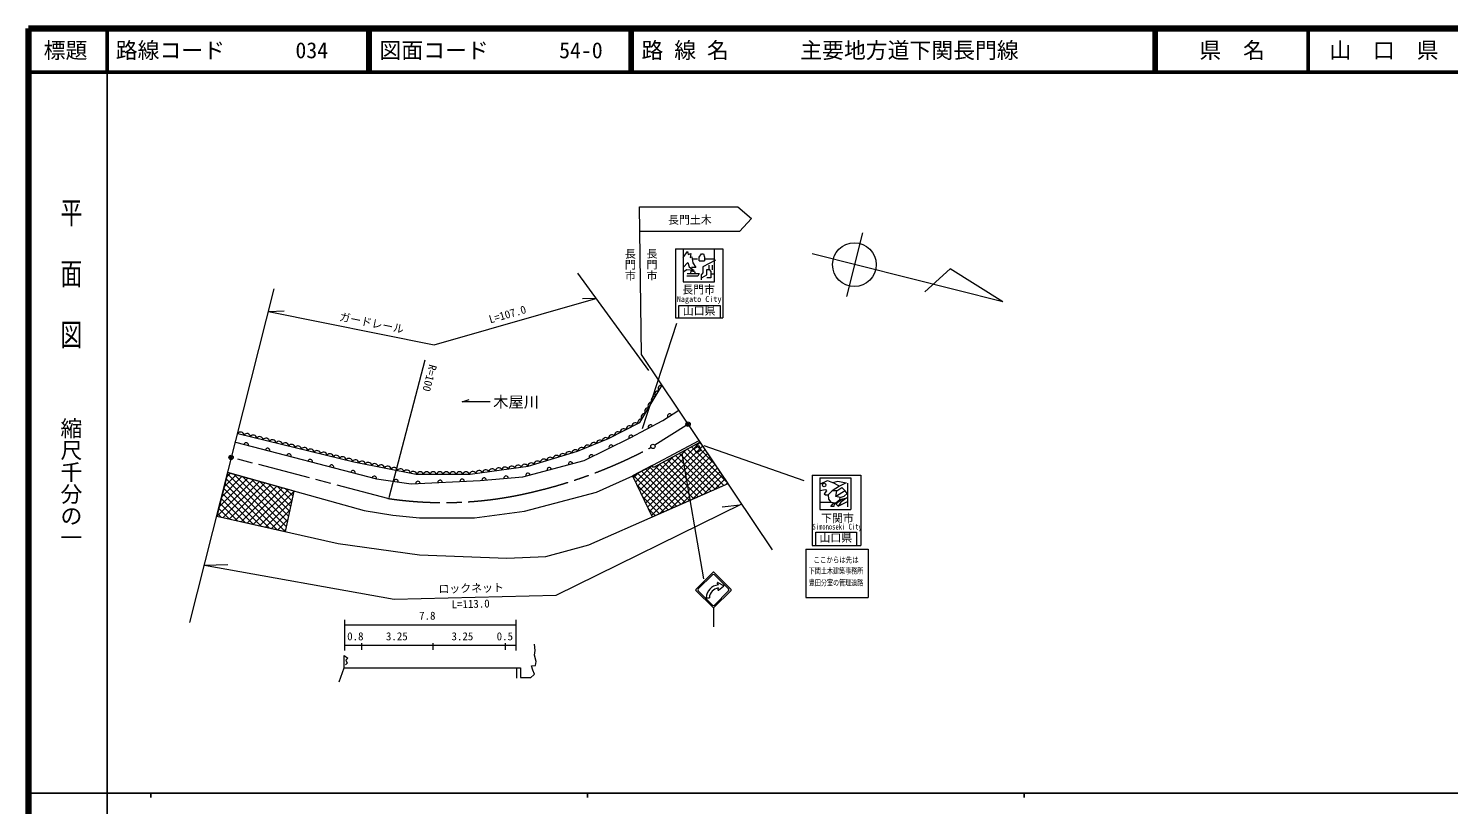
# Model space of a CAD drawing. Units: millimetres, scale not verified, with parts at other scales. Extents: x 40000 to 680000, y 20000 to 380000.
# Drawn here: x 40000 to 365183, y 202409 to 380000 of the extents above; entities that cross this region are included whole.
import ezdxf
from ezdxf.enums import TextEntityAlignment as Align

# ---------------------------------------------------------------- set-up
doc = ezdxf.new("R2010")
doc.units = ezdxf.units.MM
doc.header["$LTSCALE"] = 1000
doc.header["$PDMODE"] = 32
doc.header["$PDSIZE"] = 500
doc.linetypes.add('CHAIN', pattern=[18.5, 12, -1.5, 3.5, -1.5])
for name, color, linetype, lineweight in [('M-BGD', 7, 'Continuous', 13), ('M-BMK', 2, 'CHAIN', 13), ('M-STR-HTXT', 7, 'Continuous', 13), ('M-TTL', 2, 'Continuous', 140), ('M-TTL-BAND', 7, 'Continuous', 25), ('M-TTL-LINE', 7, 'Continuous', 50)]:
    doc.layers.add(name, color=color, linetype=linetype, lineweight=lineweight)
doc.layers.add('M-OTRS', color=6, linetype='Continuous')
doc.layers.add('M-TTL-TXT', color=7, linetype='Continuous')
doc.styles.add('@ＭＳ ゴシック', font='')
doc.styles.add('ＭＳ ゴシック', font='')
doc.styles.get('@ＭＳ ゴシック').set_extended_font_data('@MS Gothic')
doc.styles.get('ＭＳ ゴシック').set_extended_font_data('MS Gothic')

msp = doc.modelspace()

# ---------------------------------------------------------------- hatches: boundary and pattern name
at = {"layer": 'M-BGD'}
h = msp.add_hatch(dxfattribs=at)
h.set_pattern_fill('USER', color=256, style=0, pattern_type=2)
h.set_pattern_definition([(315, (200230, 275850), (707.107, 707.107), [])])
h.paths.add_polyline_path([(200230, 275850), (193837, 285366), (183108, 279502), (182804, 279991), (178332, 277605), (182807, 268211)])
h = msp.add_hatch(dxfattribs=at)
h.set_pattern_fill('USER', color=256, style=0, pattern_type=2)
h.set_pattern_definition([(45, (193837, 285366), (-707.107, 707.107), [])])
h.paths.add_polyline_path([(193837, 285366), (183108, 279502), (182804, 279991), (178332, 277605), (182807, 268211), (200230, 275850)])
h = msp.add_hatch(dxfattribs=at)
h.set_pattern_fill('USER', color=256, style=0, pattern_type=2)
h.set_pattern_definition([(45, (100852, 274142), (-848.53, 848.53), [])])
h.paths.add_polyline_path([(100852, 274142), (85664, 278368), (83154, 268437), (98889, 264867)])
h = msp.add_hatch(dxfattribs=at)
h.set_pattern_fill('USER', color=256, style=0, pattern_type=2)
h.set_pattern_definition([(315, (100852, 274142), (707.107, 707.107), [])])
h.paths.add_polyline_path([(100852, 274142), (85664, 278368), (83154, 268437), (98889, 264867)])

# ---------------------------------------------------------------- linework, layer by layer
for p, q in [((230959, 333228), (227304, 318680)), ((189889, 327590), (190909, 328993)), ((190909, 328993), (191050, 328306)), ((191050, 328306), (191702, 328535)), ((191702, 328535), (191525, 327548)), ((193596, 327677), (194151, 328447)), ((194151, 328447), (194565, 328438)), ((194565, 328438), (194821, 327663)), ((189889, 325331), (190997, 326438)), ((190997, 326438), (191332, 325433)), ((191332, 325433), (192459, 324605)), ((191525, 327548), (191913, 327724)), ((192812, 325292), (191843, 325328)), ((191913, 327724), (192142, 326350)), ((192036, 327257), (193236, 327257)), ((192142, 326350), (192812, 325292)), ((193596, 326799), (193596, 327677)), ((193596, 326799), (194821, 326799)), ((197305, 326975), (194424, 325416)), ((194424, 325416), (194424, 324094)), ((194821, 327663), (194821, 326799)), ((195032, 327266), (197128, 327266)), ((195889, 324865), (195889, 325811)), ((196530, 325830), (196530, 324727)), ((263125, 317413), (219433, 328391)), ((190732, 324764), (189889, 324222)), ((192459, 324605), (190732, 324764)), ((193252, 323284), (190785, 323336)), ((190838, 323936), (193552, 323918)), ((191706, 323930), (191746, 324543)), ((191746, 324543), (192521, 324420)), ((192521, 324420), (192695, 323923)), ((193552, 323918), (193252, 323284)), ((194424, 324094), (194037, 323636)), ((194037, 323636), (194037, 322444)), ((194266, 323010), (195341, 323654)), ((195341, 323654), (195341, 324865)), ((195341, 324865), (195889, 324865)), ((196274, 322925), (195358, 322925)), ((195889, 324865), (196274, 324367)), ((196274, 324367), (196274, 323856)), ((196274, 323856), (197128, 323856)), ((196274, 323856), (196274, 322925)), ((251048, 324994), (245270, 319754)), ((263125, 317413), (251048, 324994)), ((77000, 244091), (96299, 320441)), ((210401, 260714), (180396, 305368)), ((179976, 289809), (185113, 298349)), ((139333, 294528), (140956, 295057)), ((145710, 294528), (139333, 294528)), ((172862, 286147), (179976, 289809)), ((177766, 286310), (185232, 290324)), ((185232, 290324), (188956, 292630)), ((87928, 287324), (114543, 280864)), ((167271, 281168), (177766, 286310)), ((87430, 285356), (119729, 276942)), ((154409, 279878), (165748, 283259)), ((165748, 283259), (172862, 286147)), ((178389, 277635), (193583, 285743)), ((193837, 285366), (183108, 279502)), ((193585, 284503), (192423, 283816)), ((192423, 283816), (192933, 282865)), ((192933, 282865), (194078, 283569)), ((194078, 283569), (193585, 284503)), ((114543, 280864), (128771, 278047)), ((141167, 278047), (154409, 279878)), ((153185, 277435), (167271, 281168)), ((183108, 279502), (182804, 279991)), ((85664, 278368), (116901, 269676)), ((119729, 276942), (127617, 275815)), ((127617, 275815), (143465, 276590)), ((128771, 278047), (141167, 278047)), ((143465, 276590), (153185, 277435)), ((170078, 273902), (178389, 277635)), ((221215, 275754), (223007, 276594)), ((223007, 276594), (224152, 276101)), ((224152, 276101), (225316, 276418)), ((225316, 276418), (227236, 275995)), ((153596, 269535), (170078, 273902)), ((168317, 261858), (200230, 275850)), ((221215, 274238), (222478, 274479)), ((222760, 274162), (222196, 273493)), ((222196, 273493), (222549, 273263)), ((222478, 274479), (222760, 274162)), ((222549, 273263), (223113, 273281)), ((224029, 274215), (223113, 273281)), ((223113, 273281), (223183, 272277)), ((225686, 275272), (224029, 274215)), ((225069, 274215), (224029, 274215)), ((225686, 275272), (224152, 276101)), ((224893, 272876), (225069, 274215)), ((227007, 274215), (224893, 272876)), ((225069, 274215), (226250, 274973)), ((227236, 275995), (225686, 275272)), ((226250, 274973), (227007, 274215)), ((226813, 272946), (227465, 273616)), ((227465, 273616), (227007, 274215)), ((227554, 275924), (227554, 270514)), ((221215, 271589), (223747, 271589)), ((223183, 272277), (223747, 271589)), ((223712, 270585), (224258, 271290)), ((224417, 270620), (223712, 270585)), ((223747, 271589), (224857, 271448)), ((224258, 271290), (224945, 271325)), ((224523, 271184), (224417, 270620)), ((224875, 271219), (224523, 271184)), ((224857, 271448), (225809, 272224)), ((225404, 270726), (224875, 271219)), ((225879, 272664), (224893, 272876)), ((224945, 271325), (226020, 272136)), ((225404, 270726), (227554, 271792)), ((225985, 271589), (225404, 270726)), ((225809, 272224), (225879, 272664)), ((225809, 272224), (227413, 272629)), ((225879, 272664), (226813, 272946)), ((227413, 272629), (225985, 271589)), ((226602, 272241), (225985, 271589)), ((226020, 272136), (226602, 272241)), ((83154, 268437), (110914, 262140)), ((116901, 269676), (123451, 268620)), ((123451, 268620), (129579, 267986)), ((129579, 267986), (142116, 267986)), ((142116, 267986), (153596, 269535)), ((110914, 262140), (129579, 259534)), ((158456, 259182), (168317, 261858)), ((129579, 259534), (149511, 258759)), ((149511, 258759), (158456, 259182)), ((156026, 237629), (155885, 239108)), ((155885, 236608), (156026, 237629)), ((112322, 233667), (112322, 236487)), ((112322, 236487), (113115, 235886)), ((112991, 234777), (112586, 234407)), ((113115, 235886), (112692, 235428)), ((112692, 235428), (112991, 234777)), ((155181, 234178), (156132, 234248)), ((155498, 233192), (155181, 234178)), ((156273, 235129), (155885, 236608)), ((156132, 234248), (156273, 235129)), ((111178, 230462), (112322, 233667)), ((112322, 233667), (152646, 233667)), ((151730, 233667), (151730, 231323)), ((152646, 233667), (152646, 231465)), ((152646, 231465), (155041, 231465)), ((155041, 231465), (155709, 232100)), ((155885, 232276), (155498, 233192)), ((155709, 232100), (155885, 232276))]:
    msp.add_line(p, q, dxfattribs=at)
for points in [[(200230, 275850), (193837, 285366), (183108, 279502), (182804, 279991), (178332, 277605), (182807, 268211)], [(193837, 285366), (183108, 279502), (182804, 279991), (178332, 277605), (182807, 268211), (200230, 275850)], [(100852, 274142), (85664, 278368), (83154, 268437), (98889, 264867)], [(100852, 274142), (85664, 278368), (83154, 268437), (98889, 264867)]]:
    msp.add_lwpolyline(points, close=True, dxfattribs=at)
for centre, radius in [((229131, 325954), 5000), ((222214, 275537), 400)]:
    msp.add_circle(centre, radius, dxfattribs=at)
for centre, radius, start, end in [((184220, 296257), 814, 81.65993, 216.28594), ((184995, 297544), 814, 81.65993, 216.28594), ((181898, 292396), 814, 81.65993, 216.28594), ((182672, 293683), 814, 81.65993, 216.28594), ((183446, 294970), 814, 81.65993, 216.28594), ((178965, 288936), 814, 49.92873, 184.55475), ((180418, 289690), 939, 86.98474, 188.0346), ((181124, 291109), 814, 81.65993, 216.28594), ((186811, 291296), 505, 32.34795, 211.17101), ((88584, 286842), 814, 9.04408, 143.67009), ((90043, 286488), 814, 9.04408, 143.67009), ((91503, 286134), 814, 9.04408, 143.67009), ((92962, 285779), 814, 9.04408, 143.67009), ((94422, 285425), 814, 9.04408, 143.67009), ((172233, 285552), 814, 44.78122, 179.40724), ((173628, 286175), 820, 50.67579, 183.42559), ((174959, 286873), 814, 49.92873, 184.55475), ((176294, 287561), 814, 49.92873, 184.55475), ((177630, 288248), 814, 49.92873, 184.55475), ((177969, 286413), 505, 28.85868, 206.48762), ((182418, 288805), 505, 28.85698, 207.68004), ((89873, 284714), 505, 345.9872, 164.81026), ((94762, 283441), 505, 345.9872, 164.81026), ((95881, 285071), 814, 9.04408, 143.67009), ((97341, 284716), 814, 9.04408, 143.67009), ((98800, 284362), 814, 9.04408, 143.67009), ((100260, 284008), 814, 9.04408, 143.67009), ((101719, 283654), 814, 9.04408, 143.67009), ((103179, 283299), 814, 9.04408, 143.67009), ((104638, 282945), 814, 9.04408, 143.67009), ((106098, 282591), 814, 9.04408, 143.67009), ((107557, 282237), 814, 9.04408, 143.67009), ((163787, 282346), 814, 39.28824, 173.91425), ((165232, 282762), 822, 40.98459, 173.03784), ((166666, 283293), 814, 44.78122, 179.40724), ((168058, 283858), 814, 44.78122, 179.40724), ((169449, 284423), 814, 44.78122, 179.40724), ((170841, 284987), 814, 44.78122, 179.40724), ((173436, 284182), 505, 26.69022, 205.51328), ((99650, 282167), 505, 345.9872, 164.81026), ((104539, 280894), 505, 345.9872, 164.81026), ((109017, 281882), 814, 9.04408, 143.67009), ((109427, 279620), 505, 345.9872, 164.81026), ((110477, 281528), 814, 9.04408, 143.67009), ((111936, 281174), 814, 9.04408, 143.67009), ((113396, 280820), 814, 9.04408, 143.67009), ((114867, 280471), 820, 11.9789, 144.46902), ((116345, 280187), 814, 11.48619, 146.11221), ((117818, 279896), 814, 11.48619, 146.11221), ((119292, 279604), 814, 11.48619, 146.11221), ((120765, 279312), 814, 11.48619, 146.11221), ((122238, 279020), 814, 11.48619, 146.11221), ((150663, 279043), 814, 30.56093, 165.18695), ((152151, 279249), 814, 30.56093, 165.18695), ((153638, 279455), 814, 30.56093, 165.18695), ((155154, 279753), 823, 40.4535, 171.93835), ((156590, 280201), 814, 39.28824, 173.91425), ((158029, 280630), 814, 39.28824, 173.91425), ((159469, 281059), 814, 39.28824, 173.91425), ((160908, 281488), 814, 39.28824, 173.91425), ((162347, 281917), 814, 39.28824, 173.91425), ((164140, 280333), 505, 15.4307, 194.25376), ((168900, 281960), 505, 26.69022, 205.51328), ((114316, 278347), 505, 345.9872, 164.81026), ((119204, 277073), 505, 345.9872, 164.81026), ((123712, 278729), 814, 11.48619, 146.11221), ((124193, 276299), 505, 352.45837, 171.28143), ((125185, 278437), 814, 11.48619, 146.11221), ((126658, 278145), 814, 11.48619, 146.11221), ((128132, 277824), 831, 15.54006, 144.45526), ((129683, 277733), 814, 22.68699, 157.31301), ((131185, 277733), 814, 22.68699, 157.31301), ((132687, 277733), 814, 22.68699, 157.31301), ((134189, 277733), 814, 22.68699, 157.31301), ((134255, 276134), 505, 3.38737, 182.21043), ((135691, 277733), 814, 22.68699, 157.31301), ((137193, 277733), 814, 22.68699, 157.31301), ((138695, 277733), 814, 22.68699, 157.31301), ((139301, 276381), 505, 3.38737, 182.21043), ((140196, 277733), 814, 22.68699, 157.31301), ((141734, 277784), 829, 31.91209, 161.53739), ((143224, 278014), 814, 30.56093, 165.18695), ((144344, 276661), 505, 5.55821, 184.38127), ((144712, 278220), 814, 30.56093, 165.18695), ((146200, 278426), 814, 30.56093, 165.18695), ((147687, 278632), 814, 30.56093, 165.18695), ((149175, 278837), 814, 30.56093, 165.18695), ((149377, 277099), 505, 5.55821, 184.38127), ((154374, 277745), 505, 15.4307, 194.25376), ((159257, 279039), 505, 15.4307, 194.25376), ((129209, 275888), 505, 3.38737, 182.21043)]:
    msp.add_arc(centre, radius, start, end, dxfattribs=at)
at = {"layer": 'M-BMK'}
for p, q in [((190628, 289181), (183416, 284629)), ((122280, 272458), (86886, 281727))]:
    msp.add_line(p, q, dxfattribs=at)
at = {"layer": 'M-BMK', "linetype": 'Continuous'}
for centre in [(191050, 289448), (182994, 284362), (86403, 281854)]:
    msp.add_circle(centre, 500, dxfattribs=at)
at = {"layer": 'M-BMK'}
for centre, radius, start, end in [((129946, 382819), 111838, 281.33765, 298.05914), ((135074, 358370), 86859, 261.52979, 281.19159)]:
    msp.add_arc(centre, radius, start, end, dxfattribs=at)
at = {"layer": 'M-OTRS'}
for p in [(191050, 289448), (86403, 281854)]:
    msp.add_point(p, dxfattribs=at)
at = {"layer": 'M-STR-HTXT'}
for p, q in [((180396, 305368), (179905, 339148)), ((179905, 339148), (202448, 339148)), ((202448, 339148), (205543, 336542)), ((205543, 336542), (202796, 333513)), ((202796, 333513), (179987, 333513)), ((188181, 329569), (198999, 329569)), ((188181, 329569), (188181, 313781)), ((189889, 329569), (189889, 322028)), ((197128, 322028), (197128, 329569)), ((198999, 329569), (198999, 313781)), ((165746, 323963), (181946, 301706)), ((189889, 322028), (197128, 322028)), ((132924, 307622), (169918, 318231)), ((169918, 318231), (166838, 318152)), ((188921, 313781), (188921, 316623)), ((188921, 316623), (198419, 316623)), ((198419, 316623), (198419, 313781)), ((94983, 315237), (98588, 315405)), ((94983, 315237), (132924, 307622)), ((180610, 288436), (188498, 312524)), ((188181, 313781), (198999, 313781)), ((122573, 272694), (130884, 304178)), ((194626, 284562), (217587, 276533)), ((194626, 254029), (189660, 282731)), ((219471, 277783), (230565, 277783)), ((219471, 277783), (219471, 261686)), ((221215, 277166), (228341, 277166)), ((221215, 277166), (221215, 269912)), ((228341, 277166), (228341, 269912)), ((230565, 277783), (230565, 261686)), ((160816, 250289), (203345, 271214)), ((202900, 270891), (198815, 270469)), ((221215, 269912), (228341, 269912)), ((220317, 261686), (220317, 264712)), ((220317, 264712), (229582, 264712)), ((229582, 264712), (229582, 261686)), ((217975, 260861), (232280, 260861)), ((217975, 260861), (217975, 249793)), ((219471, 261686), (230565, 261686)), ((232280, 260861), (232280, 249793)), ((80304, 257162), (85699, 257368)), ((80304, 257162), (123768, 249444)), ((192815, 251602), (196768, 255555)), ((193394, 251740), (196630, 254976)), ((196952, 255555), (200905, 251602)), ((197090, 254976), (200325, 251740)), ((196768, 247465), (192815, 251418)), ((196630, 248045), (193394, 251280)), ((200905, 251418), (196952, 247465)), ((200325, 251280), (197090, 248045)), ((197721, 253030), (197925, 252694)), ((197972, 251965), (197886, 251605)), ((197894, 253195), (199186, 252553)), ((198042, 251464), (199194, 252396)), ((123768, 249444), (160816, 250289)), ((195193, 249744), (195930, 249731)), ((196860, 247427), (196860, 243099)), ((217975, 249793), (232280, 249793)), ((112393, 244690), (112393, 237645)), ((151624, 244690), (151624, 237645)), ((112393, 243563), (151624, 243563)), ((151624, 238844), (112393, 238844)), ((116372, 237823), (116372, 239304)), ((132713, 237823), (132713, 239304)), ((149265, 237823), (149265, 239304))]:
    msp.add_line(p, q, dxfattribs=at)
for centre, radius, start, end in [((196860, 254746), 325, 45.00019, 134.99981), ((196860, 255463), 130, 44.99994, 135.00006), ((192907, 251510), 130, 134.99994, 225.00006), ((193624, 251510), 325, 135.00019, 224.99981), ((198324, 249584), 3135, 97.31145, 177.08398), ((198278, 249636), 2350, 97.47585, 177.67766), ((197847, 253071), 132, 69.20102, 198.1352), ((197992, 251565), 113, 159.33261, 296.69297), ((199122, 252471), 104, 313.67701, 52.0478), ((200096, 251510), 325, 315.00019, 44.99981), ((200813, 251510), 130, 315.00117, 44.99883), ((196860, 248274), 325, 225.00019, 314.99981), ((196860, 247557), 130, 225.00117, 315.0013)]:
    msp.add_arc(centre, radius, start, end, dxfattribs=at)
at = {"layer": 'M-TTL'}
for p, q in [((40000, 380000), (40000, 20000)), ((680000, 380000), (40000, 380000))]:
    msp.add_line(p, q, dxfattribs=at)
at = {"layer": 'M-TTL-BAND'}
for p, q in [((58000, 370000), (58000, 20000)), ((40000, 205000), (579000, 205000)), ((68000, 205000), (68000, 204000)), ((168000, 205000), (168000, 204000)), ((268000, 205000), (268000, 204000))]:
    msp.add_line(p, q, dxfattribs=at)
at = {"layer": 'M-TTL-LINE'}
for p, q in [((58000, 380000), (58000, 370000)), ((117750, 380000), (117750, 370000)), ((118250, 380000), (118250, 370000)), ((177750, 380000), (177750, 370000)), ((178250, 380000), (178250, 370000)), ((297750, 380000), (297750, 370000)), ((298250, 380000), (298250, 370000)), ((333000, 380000), (333000, 370000)), ((40000, 370000), (680000, 370000))]:
    msp.add_line(p, q, dxfattribs=at)

# ---------------------------------------------------------------- texts
at = {"layer": 'M-BGD', "style": 'ＭＳ ゴシック'}
msp.add_text('木屋川', height=2566, dxfattribs=at).set_placement((151662, 294528), align=Align.MIDDLE_CENTER)
at = {"layer": 'M-STR-HTXT', "style": 'ＭＳ ゴシック'}
for s, p in [('長門土木', (191457, 336190)), ('長門市', (193464, 320236)), ('山口県', (193570, 315377)), ('下関市', (225247, 267922)), ('山口県', (224860, 263450))]:
    msp.add_text(s, height=1833, dxfattribs=at).set_placement(p, align=Align.MIDDLE_CENTER)
at = {"layer": 'M-STR-HTXT'}
for s, rotation, style, p in [('長門市', 270, '@ＭＳ ゴシック', (176314, 325959)), ('長門市', 270, '@ＭＳ ゴシック', (181244, 325994)), ('L=107.0', 16.001, 'ＭＳ ゴシック', (150091, 313169)), ('ガードレール', 348.651, 'ＭＳ ゴシック', (118320, 311165)), ('R=100', 255.212, 'ＭＳ ゴシック', (130462, 300371)), ('ロックネット', 1.307, 'ＭＳ ゴシック', (141409, 250447))]:
    msp.add_text(s, height=1833, rotation=rotation, dxfattribs=dict(at, style=style)).set_placement(p, align=Align.BOTTOM_CENTER)
at = {"layer": 'M-STR-HTXT', "style": 'ＭＳ ゴシック'}
for s, width, p in [('Nagato City', 0.9, (193589, 317010)), ('Simonoseki City', 0.7, (225169, 264935)), ('ここからは先は', 0.8, (224928, 257352)), ('豊田分室の管理道路', 0.75, (224928, 252117)), ('下関土木建築事務所', 0.75, (224928, 254831))]:
    msp.add_text(s, height=1320, dxfattribs=dict(at, width=width)).set_placement(p, align=Align.BOTTOM_CENTER)
msp.add_text('L=113.0', height=1833, rotation=1.307, dxfattribs=at).set_placement((141231, 249243), align=Align.TOP_CENTER)
for s, p in [('7.8', (131339, 244163)), ('0.8', (114858, 239444)), ('3.25', (124366, 239444)), ('3.25', (139369, 239444)), ('0.5', (149089, 239444))]:
    msp.add_text(s, height=1833, dxfattribs=at).set_placement(p, align=Align.BOTTOM_CENTER)
at = {"layer": 'M-TTL-BAND', "style": '@ＭＳ ゴシック', "width": 1.4}
msp.add_text('平  面  図', height=3666, rotation=270, dxfattribs=at).set_placement((49777, 306475), align=Align.MIDDLE_RIGHT)
at = {"layer": 'M-TTL-BAND', "style": '@ＭＳ ゴシック'}
msp.add_text('縮尺千分の一', height=3666, rotation=270, dxfattribs=at).set_placement((49777, 261030), align=Align.MIDDLE_RIGHT)
at = {"layer": 'M-TTL-TXT', "style": 'ＭＳ ゴシック'}
for s, p in [('標題', (48500, 375000)), ('県\u3000名', (315625, 375000)), ('山\u3000口\u3000県', (350375, 375000))]:
    msp.add_text(s, height=3666, dxfattribs=at).set_placement(p, align=Align.MIDDLE_CENTER)
for s, p in [('路線コード', (60000, 375000)), ('路 線 名', (180380, 375000)), ('主要地方道下関長門線', (216734, 375000)), ('034', (101142, 375000)), ('図面コード', (120380, 375000)), ('54-0', (161521, 375000))]:
    msp.add_text(s, height=3666, dxfattribs=at).set_placement(p, align=Align.MIDDLE_LEFT)

doc.saveas('drawing.dxf')
